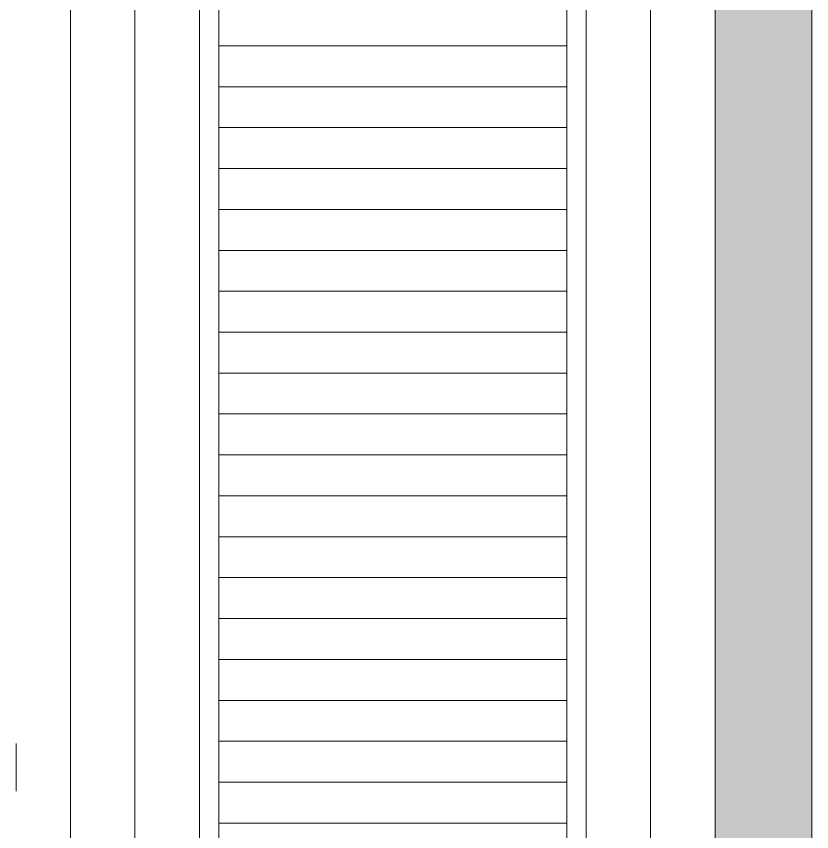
# Model space of a CAD drawing. Header units: metres. Extents: x 113 to 2416, y -346 to 476.
# Drawn here: x 322.572 to 323.806, y -156.482 to -155.216 of the extents above; entities that cross this region are included whole.
import ezdxf

# ---------------------------------------------------------------- set-up
doc = ezdxf.new("R2010")
doc.units = ezdxf.units.M
doc.linetypes.add('CONTINU', pattern=[0])
for name, color, linetype, lineweight in [('corte', 250, 'Continuous', 20), ('SE-2', 252, 'Continuous', 9), ('SE-3', 253, 'Continuous', 5)]:
    doc.layers.add(name, color=color, linetype=linetype, lineweight=lineweight)
doc.layers.add('RELLENO SECCION', color=8, linetype='Continuous', lineweight=0, transparency=0.4)

# ---------------------------------------------------------------- blocks, each defined once
blk = doc.blocks.new('A$C289e23ee')
at = {"layer": 'SE-3'}
blk.add_line((0.0443, 0.7424), (0.0443, 0.6684), dxfattribs=at)

msp = doc.modelspace()

# ---------------------------------------------------------------- hatches: boundary and pattern name
at = {"layer": 'RELLENO SECCION', "linetype": 'CONTINU', "transparency": 33554483}
h = msp.add_hatch(color=256, dxfattribs=at)
h.dxf.hatch_style = 1
h.paths.add_polyline_path([(323.8065, -157.6112), (323.6565, -157.6112), (323.6565, -154.1893), (323.8065, -154.1893)])
at = {"layer": 'SE-2', "true_color": 0xd4bdab}
h = msp.add_hatch(dxfattribs=at)
h.set_pattern_fill('LINE', color=9, scale=0.02)
h.set_pattern_definition([(0, (20.23272, -153.48384), (0, 0.0635), [])])
h.paths.add_polyline_path([(322.8865, -154.9111), (323.4265, -154.9111), (323.4265, -156.6511), (322.8865, -156.6511)])
h.paths.add_polyline_path([(323.4265, -156.8111), (323.4265, -157.4511), (322.8865, -157.4511), (322.8865, -156.8111)])

# ---------------------------------------------------------------- linework, layer by layer
at = {"layer": 'corte'}
for p, q in [((323.6565, -157.6111), (323.6565, -154.1893)), ((323.8065, -157.6111), (323.8065, -154.1893))]:
    msp.add_line(p, q, dxfattribs=at)
at = {"layer": 'SE-3'}
for p, q in [((322.6565, -154.5811), (322.6565, -157.5811)), ((322.7565, -154.7811), (322.7565, -157.5811)), ((323.5565, -154.7811), (323.5565, -157.5811))]:
    msp.add_line(p, q, dxfattribs=at)
for points in [[(323.4565, -154.8811), (322.8565, -154.8811), (322.8565, -156.6811), (323.4565, -156.6811)], [(323.4265, -154.9111), (322.8865, -154.9111), (322.8865, -156.6511), (323.4265, -156.6511)]]:
    msp.add_lwpolyline(points, close=True, dxfattribs=at)

# ---------------------------------------------------------------- block references
msp.add_blockref('A$C289e23ee', (322.5281, -157.0873), dxfattribs=at)

doc.saveas('drawing.dxf')
